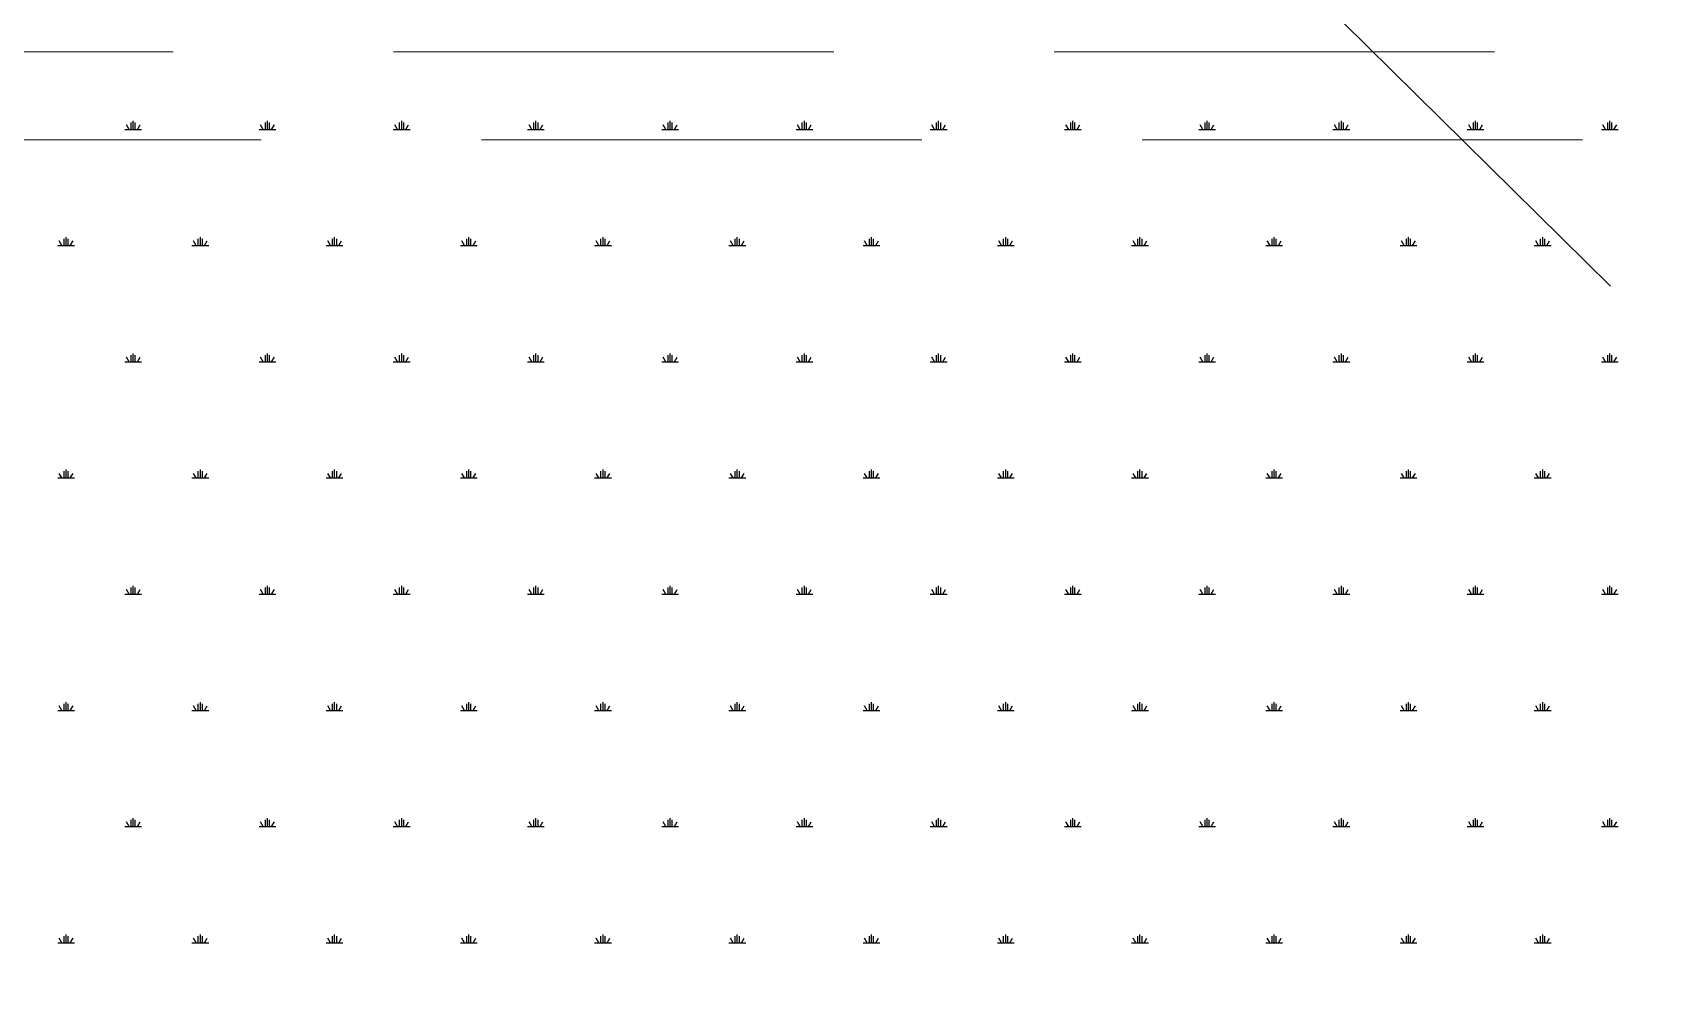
# Model space of a CAD drawing. Header units: millimetres. Extents: x 2999.9 to 3041.9, y 869.6 to 906.3.
# Drawn here: x 3021.039 to 3021.963, y 898.853 to 899.399 of the extents above; entities that cross this region are included whole.
import ezdxf

# ---------------------------------------------------------------- set-up
doc = ezdxf.new("R2010")
doc.units = ezdxf.units.MM
doc.linetypes.add('HIDDEN', pattern=[0.375, 0.25, -0.125])

msp = doc.modelspace()

# ---------------------------------------------------------------- linework, layer by layer
at = {"color": 253, "linetype": 'HIDDEN', "lineweight": 0}
for p, q in [((3023.26921, 897.93752), (3019.26921, 901.88817)), ((3020.11921, 899.38817), (3022.41921, 899.38817)), ((3020.16921, 899.33817), (3022.36921, 899.33817))]:
    msp.add_line(p, q, dxfattribs=at)
at = {"color": 76, "linetype": 'Continuous'}
for p, q in [((3021.09532, 899.34418), (3021.09532, 899.34799)), ((3021.09651, 899.34418), (3021.09651, 899.34894)), ((3021.0977, 899.34418), (3021.0977, 899.34799)), ((3021.17152, 899.34418), (3021.17152, 899.34799)), ((3021.17271, 899.34418), (3021.17271, 899.34894)), ((3021.1739, 899.34418), (3021.1739, 899.34799)), ((3021.24772, 899.34418), (3021.24772, 899.34799)), ((3021.24891, 899.34418), (3021.24891, 899.34894)), ((3021.2501, 899.34418), (3021.2501, 899.34799)), ((3021.32392, 899.34418), (3021.32392, 899.34799)), ((3021.32511, 899.34418), (3021.32511, 899.34894)), ((3021.3263, 899.34418), (3021.3263, 899.34799)), ((3021.40012, 899.34418), (3021.40012, 899.34799)), ((3021.40131, 899.34418), (3021.40131, 899.34894)), ((3021.4025, 899.34418), (3021.4025, 899.34799)), ((3021.47632, 899.34418), (3021.47632, 899.34799)), ((3021.47751, 899.34418), (3021.47751, 899.34894)), ((3021.4787, 899.34418), (3021.4787, 899.34799)), ((3021.55252, 899.34418), (3021.55252, 899.34799)), ((3021.55371, 899.34418), (3021.55371, 899.34894)), ((3021.5549, 899.34418), (3021.5549, 899.34799)), ((3021.62872, 899.34418), (3021.62872, 899.34799)), ((3021.62991, 899.34418), (3021.62991, 899.34894)), ((3021.6311, 899.34418), (3021.6311, 899.34799)), ((3021.70492, 899.34418), (3021.70492, 899.34799)), ((3021.70611, 899.34418), (3021.70611, 899.34894)), ((3021.7073, 899.34418), (3021.7073, 899.34799)), ((3021.78112, 899.34418), (3021.78112, 899.34799)), ((3021.78231, 899.34418), (3021.78231, 899.34894)), ((3021.7835, 899.34418), (3021.7835, 899.34799)), ((3021.85732, 899.34418), (3021.85732, 899.34799)), ((3021.85851, 899.34418), (3021.85851, 899.34894)), ((3021.8597, 899.34418), (3021.8597, 899.34799)), ((3021.93352, 899.34418), (3021.93352, 899.34799)), ((3021.93471, 899.34418), (3021.93471, 899.34894)), ((3021.9359, 899.34418), (3021.9359, 899.34799)), ((3021.09175, 899.34418), (3021.10127, 899.34418)), ((3021.09413, 899.34418), (3021.0926, 899.34682)), ((3021.09889, 899.34418), (3021.10042, 899.34682)), ((3021.16795, 899.34418), (3021.17747, 899.34418)), ((3021.17033, 899.34418), (3021.1688, 899.34682)), ((3021.17509, 899.34418), (3021.17662, 899.34682)), ((3021.24415, 899.34418), (3021.25367, 899.34418)), ((3021.24653, 899.34418), (3021.245, 899.34682)), ((3021.25129, 899.34418), (3021.25282, 899.34682)), ((3021.32035, 899.34418), (3021.32987, 899.34418)), ((3021.32273, 899.34418), (3021.3212, 899.34682)), ((3021.32749, 899.34418), (3021.32902, 899.34682)), ((3021.39655, 899.34418), (3021.40607, 899.34418)), ((3021.39893, 899.34418), (3021.3974, 899.34682)), ((3021.40369, 899.34418), (3021.40522, 899.34682)), ((3021.47275, 899.34418), (3021.48227, 899.34418)), ((3021.47513, 899.34418), (3021.4736, 899.34682)), ((3021.47989, 899.34418), (3021.48142, 899.34682)), ((3021.54895, 899.34418), (3021.55847, 899.34418)), ((3021.55133, 899.34418), (3021.5498, 899.34682)), ((3021.55609, 899.34418), (3021.55762, 899.34682)), ((3021.62515, 899.34418), (3021.63467, 899.34418)), ((3021.62753, 899.34418), (3021.626, 899.34682)), ((3021.63229, 899.34418), (3021.63382, 899.34682)), ((3021.70135, 899.34418), (3021.71087, 899.34418)), ((3021.70373, 899.34418), (3021.7022, 899.34682)), ((3021.70849, 899.34418), (3021.71002, 899.34682)), ((3021.77755, 899.34418), (3021.78707, 899.34418)), ((3021.77993, 899.34418), (3021.7784, 899.34682)), ((3021.78469, 899.34418), (3021.78622, 899.34682)), ((3021.85375, 899.34418), (3021.86327, 899.34418)), ((3021.85613, 899.34418), (3021.8546, 899.34682)), ((3021.86089, 899.34418), (3021.86242, 899.34682)), ((3021.92995, 899.34418), (3021.93947, 899.34418)), ((3021.93233, 899.34418), (3021.9308, 899.34682)), ((3021.93709, 899.34418), (3021.93862, 899.34682)), ((3021.05841, 899.27818), (3021.05841, 899.28295)), ((3021.13461, 899.27818), (3021.13461, 899.28295)), ((3021.21081, 899.27818), (3021.21081, 899.28295)), ((3021.28701, 899.27818), (3021.28701, 899.28295)), ((3021.36321, 899.27818), (3021.36321, 899.28295)), ((3021.43941, 899.27818), (3021.43941, 899.28295)), ((3021.51561, 899.27818), (3021.51561, 899.28295)), ((3021.59181, 899.27818), (3021.59181, 899.28295)), ((3021.66801, 899.27818), (3021.66801, 899.28295)), ((3021.74421, 899.27818), (3021.74421, 899.28295)), ((3021.82041, 899.27818), (3021.82041, 899.28295)), ((3021.89661, 899.27818), (3021.89661, 899.28295)), ((3021.05365, 899.27818), (3021.06317, 899.27818)), ((3021.05603, 899.27818), (3021.0545, 899.28082)), ((3021.05722, 899.27818), (3021.05722, 899.28199)), ((3021.0596, 899.27818), (3021.0596, 899.28199)), ((3021.06079, 899.27819), (3021.06232, 899.28083)), ((3021.12985, 899.27818), (3021.13937, 899.27818)), ((3021.13223, 899.27818), (3021.1307, 899.28082)), ((3021.13342, 899.27818), (3021.13342, 899.28199)), ((3021.1358, 899.27818), (3021.1358, 899.28199)), ((3021.13699, 899.27819), (3021.13852, 899.28083)), ((3021.20605, 899.27818), (3021.21557, 899.27818)), ((3021.20843, 899.27818), (3021.2069, 899.28082)), ((3021.20962, 899.27818), (3021.20962, 899.28199)), ((3021.212, 899.27818), (3021.212, 899.28199)), ((3021.21319, 899.27819), (3021.21472, 899.28083)), ((3021.28225, 899.27818), (3021.29177, 899.27818)), ((3021.28463, 899.27818), (3021.2831, 899.28082)), ((3021.28582, 899.27818), (3021.28582, 899.28199)), ((3021.2882, 899.27818), (3021.2882, 899.28199)), ((3021.28939, 899.27819), (3021.29092, 899.28083)), ((3021.35845, 899.27818), (3021.36797, 899.27818)), ((3021.36083, 899.27818), (3021.3593, 899.28082)), ((3021.36202, 899.27818), (3021.36202, 899.28199)), ((3021.3644, 899.27818), (3021.3644, 899.28199)), ((3021.36559, 899.27819), (3021.36712, 899.28083)), ((3021.43465, 899.27818), (3021.44417, 899.27818)), ((3021.43703, 899.27818), (3021.4355, 899.28082)), ((3021.43822, 899.27818), (3021.43822, 899.28199)), ((3021.4406, 899.27818), (3021.4406, 899.28199)), ((3021.44179, 899.27819), (3021.44332, 899.28083)), ((3021.51085, 899.27818), (3021.52037, 899.27818)), ((3021.51323, 899.27818), (3021.5117, 899.28082)), ((3021.51442, 899.27818), (3021.51442, 899.28199)), ((3021.5168, 899.27818), (3021.5168, 899.28199)), ((3021.51799, 899.27819), (3021.51952, 899.28083)), ((3021.58705, 899.27818), (3021.59657, 899.27818)), ((3021.58943, 899.27818), (3021.5879, 899.28082)), ((3021.59062, 899.27818), (3021.59062, 899.28199)), ((3021.593, 899.27818), (3021.593, 899.28199)), ((3021.59419, 899.27819), (3021.59572, 899.28083)), ((3021.66325, 899.27818), (3021.67277, 899.27818)), ((3021.66563, 899.27818), (3021.6641, 899.28082)), ((3021.66682, 899.27818), (3021.66682, 899.28199)), ((3021.6692, 899.27818), (3021.6692, 899.28199)), ((3021.67039, 899.27819), (3021.67192, 899.28083)), ((3021.73945, 899.27818), (3021.74897, 899.27818)), ((3021.74183, 899.27818), (3021.7403, 899.28082)), ((3021.74302, 899.27818), (3021.74302, 899.28199)), ((3021.7454, 899.27818), (3021.7454, 899.28199)), ((3021.74659, 899.27819), (3021.74812, 899.28083)), ((3021.81565, 899.27818), (3021.82517, 899.27818)), ((3021.81803, 899.27818), (3021.8165, 899.28082)), ((3021.81922, 899.27818), (3021.81922, 899.28199)), ((3021.8216, 899.27818), (3021.8216, 899.28199)), ((3021.82279, 899.27819), (3021.82432, 899.28083)), ((3021.89185, 899.27818), (3021.90137, 899.27818)), ((3021.89423, 899.27818), (3021.8927, 899.28082)), ((3021.89542, 899.27818), (3021.89542, 899.28199)), ((3021.8978, 899.27818), (3021.8978, 899.28199)), ((3021.89899, 899.27819), (3021.90052, 899.28083)), ((3021.09175, 899.21219), (3021.10127, 899.21219)), ((3021.09413, 899.21219), (3021.0926, 899.21483)), ((3021.09532, 899.21219), (3021.09532, 899.216)), ((3021.09651, 899.21219), (3021.09651, 899.21696)), ((3021.0977, 899.21219), (3021.0977, 899.216)), ((3021.09889, 899.2122), (3021.10042, 899.21483)), ((3021.16795, 899.21219), (3021.17747, 899.21219)), ((3021.17033, 899.21219), (3021.1688, 899.21483)), ((3021.17152, 899.21219), (3021.17152, 899.216)), ((3021.17271, 899.21219), (3021.17271, 899.21696)), ((3021.1739, 899.21219), (3021.1739, 899.216)), ((3021.17509, 899.2122), (3021.17662, 899.21483)), ((3021.24415, 899.21219), (3021.25367, 899.21219)), ((3021.24653, 899.21219), (3021.245, 899.21483)), ((3021.24772, 899.21219), (3021.24772, 899.216)), ((3021.24891, 899.21219), (3021.24891, 899.21696)), ((3021.2501, 899.21219), (3021.2501, 899.216)), ((3021.25129, 899.2122), (3021.25282, 899.21483)), ((3021.32035, 899.21219), (3021.32987, 899.21219)), ((3021.32273, 899.21219), (3021.3212, 899.21483)), ((3021.32392, 899.21219), (3021.32392, 899.216)), ((3021.32511, 899.21219), (3021.32511, 899.21696)), ((3021.3263, 899.21219), (3021.3263, 899.216)), ((3021.32749, 899.2122), (3021.32902, 899.21483)), ((3021.39655, 899.21219), (3021.40607, 899.21219)), ((3021.39893, 899.21219), (3021.3974, 899.21483)), ((3021.40012, 899.21219), (3021.40012, 899.216)), ((3021.40131, 899.21219), (3021.40131, 899.21696)), ((3021.4025, 899.21219), (3021.4025, 899.216)), ((3021.40369, 899.2122), (3021.40522, 899.21483)), ((3021.47275, 899.21219), (3021.48227, 899.21219)), ((3021.47513, 899.21219), (3021.4736, 899.21483)), ((3021.47632, 899.21219), (3021.47632, 899.216)), ((3021.47751, 899.21219), (3021.47751, 899.21696)), ((3021.4787, 899.21219), (3021.4787, 899.216)), ((3021.47989, 899.2122), (3021.48142, 899.21483)), ((3021.54895, 899.21219), (3021.55847, 899.21219)), ((3021.55133, 899.21219), (3021.5498, 899.21483)), ((3021.55252, 899.21219), (3021.55252, 899.216)), ((3021.55371, 899.21219), (3021.55371, 899.21696)), ((3021.5549, 899.21219), (3021.5549, 899.216)), ((3021.55609, 899.2122), (3021.55762, 899.21483)), ((3021.62515, 899.21219), (3021.63467, 899.21219)), ((3021.62753, 899.21219), (3021.626, 899.21483)), ((3021.62872, 899.21219), (3021.62872, 899.216)), ((3021.62991, 899.21219), (3021.62991, 899.21696)), ((3021.6311, 899.21219), (3021.6311, 899.216)), ((3021.63229, 899.2122), (3021.63382, 899.21483)), ((3021.70135, 899.21219), (3021.71087, 899.21219)), ((3021.70373, 899.21219), (3021.7022, 899.21483)), ((3021.70492, 899.21219), (3021.70492, 899.216)), ((3021.70611, 899.21219), (3021.70611, 899.21696)), ((3021.7073, 899.21219), (3021.7073, 899.216)), ((3021.70849, 899.2122), (3021.71002, 899.21483)), ((3021.77755, 899.21219), (3021.78707, 899.21219)), ((3021.77993, 899.21219), (3021.7784, 899.21483)), ((3021.78112, 899.21219), (3021.78112, 899.216)), ((3021.78231, 899.21219), (3021.78231, 899.21696)), ((3021.7835, 899.21219), (3021.7835, 899.216)), ((3021.78469, 899.2122), (3021.78622, 899.21483)), ((3021.85375, 899.21219), (3021.86327, 899.21219)), ((3021.85613, 899.21219), (3021.8546, 899.21483)), ((3021.85732, 899.21219), (3021.85732, 899.216)), ((3021.85851, 899.21219), (3021.85851, 899.21696)), ((3021.8597, 899.21219), (3021.8597, 899.216)), ((3021.86089, 899.2122), (3021.86242, 899.21483)), ((3021.92995, 899.21219), (3021.93947, 899.21219)), ((3021.93233, 899.21219), (3021.9308, 899.21483)), ((3021.93352, 899.21219), (3021.93352, 899.216)), ((3021.93471, 899.21219), (3021.93471, 899.21696)), ((3021.9359, 899.21219), (3021.9359, 899.216)), ((3021.93709, 899.2122), (3021.93862, 899.21483)), ((3021.05365, 899.1462), (3021.06317, 899.1462)), ((3021.05603, 899.1462), (3021.0545, 899.14884)), ((3021.05722, 899.1462), (3021.05722, 899.15001)), ((3021.05841, 899.1462), (3021.05841, 899.15097)), ((3021.0596, 899.1462), (3021.0596, 899.15001)), ((3021.06079, 899.1462), (3021.06232, 899.14884)), ((3021.12985, 899.1462), (3021.13937, 899.1462)), ((3021.13223, 899.1462), (3021.1307, 899.14884)), ((3021.13342, 899.1462), (3021.13342, 899.15001)), ((3021.13461, 899.1462), (3021.13461, 899.15097)), ((3021.1358, 899.1462), (3021.1358, 899.15001)), ((3021.13699, 899.1462), (3021.13852, 899.14884)), ((3021.20605, 899.1462), (3021.21557, 899.1462)), ((3021.20843, 899.1462), (3021.2069, 899.14884)), ((3021.20962, 899.1462), (3021.20962, 899.15001)), ((3021.21081, 899.1462), (3021.21081, 899.15097)), ((3021.212, 899.1462), (3021.212, 899.15001)), ((3021.21319, 899.1462), (3021.21472, 899.14884)), ((3021.28225, 899.1462), (3021.29177, 899.1462)), ((3021.28463, 899.1462), (3021.2831, 899.14884)), ((3021.28582, 899.1462), (3021.28582, 899.15001)), ((3021.28701, 899.1462), (3021.28701, 899.15097)), ((3021.2882, 899.1462), (3021.2882, 899.15001)), ((3021.28939, 899.1462), (3021.29092, 899.14884)), ((3021.35845, 899.1462), (3021.36797, 899.1462)), ((3021.36083, 899.1462), (3021.3593, 899.14884)), ((3021.36202, 899.1462), (3021.36202, 899.15001)), ((3021.36321, 899.1462), (3021.36321, 899.15097)), ((3021.3644, 899.1462), (3021.3644, 899.15001)), ((3021.36559, 899.1462), (3021.36712, 899.14884)), ((3021.43465, 899.1462), (3021.44417, 899.1462)), ((3021.43703, 899.1462), (3021.4355, 899.14884)), ((3021.43822, 899.1462), (3021.43822, 899.15001)), ((3021.43941, 899.1462), (3021.43941, 899.15097)), ((3021.4406, 899.1462), (3021.4406, 899.15001)), ((3021.44179, 899.1462), (3021.44332, 899.14884)), ((3021.51085, 899.1462), (3021.52037, 899.1462)), ((3021.51323, 899.1462), (3021.5117, 899.14884)), ((3021.51442, 899.1462), (3021.51442, 899.15001)), ((3021.51561, 899.1462), (3021.51561, 899.15097)), ((3021.5168, 899.1462), (3021.5168, 899.15001)), ((3021.51799, 899.1462), (3021.51952, 899.14884)), ((3021.58705, 899.1462), (3021.59657, 899.1462)), ((3021.58943, 899.1462), (3021.5879, 899.14884)), ((3021.59062, 899.1462), (3021.59062, 899.15001)), ((3021.59181, 899.1462), (3021.59181, 899.15097)), ((3021.593, 899.1462), (3021.593, 899.15001)), ((3021.59419, 899.1462), (3021.59572, 899.14884)), ((3021.66325, 899.1462), (3021.67277, 899.1462)), ((3021.66563, 899.1462), (3021.6641, 899.14884)), ((3021.66682, 899.1462), (3021.66682, 899.15001)), ((3021.66801, 899.1462), (3021.66801, 899.15097)), ((3021.6692, 899.1462), (3021.6692, 899.15001)), ((3021.67039, 899.1462), (3021.67192, 899.14884)), ((3021.73945, 899.1462), (3021.74897, 899.1462)), ((3021.74183, 899.1462), (3021.7403, 899.14884)), ((3021.74302, 899.1462), (3021.74302, 899.15001)), ((3021.74421, 899.1462), (3021.74421, 899.15097)), ((3021.7454, 899.1462), (3021.7454, 899.15001)), ((3021.74659, 899.1462), (3021.74812, 899.14884)), ((3021.81565, 899.1462), (3021.82517, 899.1462)), ((3021.81803, 899.1462), (3021.8165, 899.14884)), ((3021.81922, 899.1462), (3021.81922, 899.15001)), ((3021.82041, 899.1462), (3021.82041, 899.15097)), ((3021.8216, 899.1462), (3021.8216, 899.15001)), ((3021.82279, 899.1462), (3021.82432, 899.14884)), ((3021.89185, 899.1462), (3021.90137, 899.1462)), ((3021.89423, 899.1462), (3021.8927, 899.14884)), ((3021.89542, 899.1462), (3021.89542, 899.15001)), ((3021.89661, 899.1462), (3021.89661, 899.15097)), ((3021.8978, 899.1462), (3021.8978, 899.15001)), ((3021.89899, 899.1462), (3021.90052, 899.14884)), ((3021.09175, 899.08021), (3021.10127, 899.08021)), ((3021.09413, 899.08021), (3021.0926, 899.08285)), ((3021.09532, 899.08021), (3021.09532, 899.08402)), ((3021.09651, 899.08021), (3021.09651, 899.08497)), ((3021.0977, 899.08021), (3021.0977, 899.08402)), ((3021.09889, 899.08021), (3021.10042, 899.08285)), ((3021.16795, 899.08021), (3021.17747, 899.08021)), ((3021.17033, 899.08021), (3021.1688, 899.08285)), ((3021.17152, 899.08021), (3021.17152, 899.08402)), ((3021.17271, 899.08021), (3021.17271, 899.08497)), ((3021.1739, 899.08021), (3021.1739, 899.08402)), ((3021.17509, 899.08021), (3021.17662, 899.08285)), ((3021.24415, 899.08021), (3021.25367, 899.08021)), ((3021.24653, 899.08021), (3021.245, 899.08285)), ((3021.24772, 899.08021), (3021.24772, 899.08402)), ((3021.24891, 899.08021), (3021.24891, 899.08497)), ((3021.2501, 899.08021), (3021.2501, 899.08402)), ((3021.25129, 899.08021), (3021.25282, 899.08285)), ((3021.32035, 899.08021), (3021.32987, 899.08021)), ((3021.32273, 899.08021), (3021.3212, 899.08285)), ((3021.32392, 899.08021), (3021.32392, 899.08402)), ((3021.32511, 899.08021), (3021.32511, 899.08497)), ((3021.3263, 899.08021), (3021.3263, 899.08402)), ((3021.32749, 899.08021), (3021.32902, 899.08285)), ((3021.39655, 899.08021), (3021.40607, 899.08021)), ((3021.39893, 899.08021), (3021.3974, 899.08285)), ((3021.40012, 899.08021), (3021.40012, 899.08402)), ((3021.40131, 899.08021), (3021.40131, 899.08497)), ((3021.4025, 899.08021), (3021.4025, 899.08402)), ((3021.40369, 899.08021), (3021.40522, 899.08285)), ((3021.47275, 899.08021), (3021.48227, 899.08021)), ((3021.47513, 899.08021), (3021.4736, 899.08285)), ((3021.47632, 899.08021), (3021.47632, 899.08402)), ((3021.47751, 899.08021), (3021.47751, 899.08497)), ((3021.4787, 899.08021), (3021.4787, 899.08402)), ((3021.47989, 899.08021), (3021.48142, 899.08285)), ((3021.54895, 899.08021), (3021.55847, 899.08021)), ((3021.55133, 899.08021), (3021.5498, 899.08285)), ((3021.55252, 899.08021), (3021.55252, 899.08402)), ((3021.55371, 899.08021), (3021.55371, 899.08497)), ((3021.5549, 899.08021), (3021.5549, 899.08402)), ((3021.55609, 899.08021), (3021.55762, 899.08285)), ((3021.62515, 899.08021), (3021.63467, 899.08021)), ((3021.62753, 899.08021), (3021.626, 899.08285)), ((3021.62872, 899.08021), (3021.62872, 899.08402)), ((3021.62991, 899.08021), (3021.62991, 899.08497)), ((3021.6311, 899.08021), (3021.6311, 899.08402)), ((3021.63229, 899.08021), (3021.63382, 899.08285)), ((3021.70135, 899.08021), (3021.71087, 899.08021)), ((3021.70373, 899.08021), (3021.7022, 899.08285)), ((3021.70492, 899.08021), (3021.70492, 899.08402)), ((3021.70611, 899.08021), (3021.70611, 899.08497)), ((3021.7073, 899.08021), (3021.7073, 899.08402)), ((3021.70849, 899.08021), (3021.71002, 899.08285)), ((3021.77755, 899.08021), (3021.78707, 899.08021)), ((3021.77993, 899.08021), (3021.7784, 899.08285)), ((3021.78112, 899.08021), (3021.78112, 899.08402)), ((3021.78231, 899.08021), (3021.78231, 899.08497)), ((3021.7835, 899.08021), (3021.7835, 899.08402)), ((3021.78469, 899.08021), (3021.78622, 899.08285)), ((3021.85375, 899.08021), (3021.86327, 899.08021)), ((3021.85613, 899.08021), (3021.8546, 899.08285)), ((3021.85732, 899.08021), (3021.85732, 899.08402)), ((3021.85851, 899.08021), (3021.85851, 899.08497)), ((3021.8597, 899.08021), (3021.8597, 899.08402)), ((3021.86089, 899.08021), (3021.86242, 899.08285)), ((3021.92995, 899.08021), (3021.93947, 899.08021)), ((3021.93233, 899.08021), (3021.9308, 899.08285)), ((3021.93352, 899.08021), (3021.93352, 899.08402)), ((3021.93471, 899.08021), (3021.93471, 899.08497)), ((3021.9359, 899.08021), (3021.9359, 899.08402)), ((3021.93709, 899.08021), (3021.93862, 899.08285)), ((3021.05603, 899.01422), (3021.0545, 899.01686)), ((3021.05722, 899.01422), (3021.05722, 899.01803)), ((3021.05841, 899.01422), (3021.05841, 899.01898)), ((3021.0596, 899.01422), (3021.0596, 899.01803)), ((3021.06079, 899.01422), (3021.06232, 899.01686)), ((3021.13223, 899.01422), (3021.1307, 899.01686)), ((3021.13342, 899.01422), (3021.13342, 899.01803)), ((3021.13461, 899.01422), (3021.13461, 899.01898)), ((3021.1358, 899.01422), (3021.1358, 899.01803)), ((3021.13699, 899.01422), (3021.13852, 899.01686)), ((3021.20843, 899.01422), (3021.2069, 899.01686)), ((3021.20962, 899.01422), (3021.20962, 899.01803)), ((3021.21081, 899.01422), (3021.21081, 899.01898)), ((3021.212, 899.01422), (3021.212, 899.01803)), ((3021.21319, 899.01422), (3021.21472, 899.01686)), ((3021.28463, 899.01422), (3021.2831, 899.01686)), ((3021.28582, 899.01422), (3021.28582, 899.01803)), ((3021.28701, 899.01422), (3021.28701, 899.01898)), ((3021.2882, 899.01422), (3021.2882, 899.01803)), ((3021.28939, 899.01422), (3021.29092, 899.01686)), ((3021.36083, 899.01422), (3021.3593, 899.01686)), ((3021.36202, 899.01422), (3021.36202, 899.01803)), ((3021.36321, 899.01422), (3021.36321, 899.01898)), ((3021.3644, 899.01422), (3021.3644, 899.01803)), ((3021.36559, 899.01422), (3021.36712, 899.01686)), ((3021.43703, 899.01422), (3021.4355, 899.01686)), ((3021.43822, 899.01422), (3021.43822, 899.01803)), ((3021.43941, 899.01422), (3021.43941, 899.01898)), ((3021.4406, 899.01422), (3021.4406, 899.01803)), ((3021.44179, 899.01422), (3021.44332, 899.01686)), ((3021.51323, 899.01422), (3021.5117, 899.01686)), ((3021.51442, 899.01422), (3021.51442, 899.01803)), ((3021.51561, 899.01422), (3021.51561, 899.01898)), ((3021.5168, 899.01422), (3021.5168, 899.01803)), ((3021.51799, 899.01422), (3021.51952, 899.01686)), ((3021.58943, 899.01422), (3021.5879, 899.01686)), ((3021.59062, 899.01422), (3021.59062, 899.01803)), ((3021.59181, 899.01422), (3021.59181, 899.01898)), ((3021.593, 899.01422), (3021.593, 899.01803)), ((3021.59419, 899.01422), (3021.59572, 899.01686)), ((3021.66563, 899.01422), (3021.6641, 899.01686)), ((3021.66682, 899.01422), (3021.66682, 899.01803)), ((3021.66801, 899.01422), (3021.66801, 899.01898)), ((3021.6692, 899.01422), (3021.6692, 899.01803)), ((3021.67039, 899.01422), (3021.67192, 899.01686)), ((3021.74183, 899.01422), (3021.7403, 899.01686)), ((3021.74302, 899.01422), (3021.74302, 899.01803)), ((3021.74421, 899.01422), (3021.74421, 899.01898)), ((3021.7454, 899.01422), (3021.7454, 899.01803)), ((3021.74659, 899.01422), (3021.74812, 899.01686)), ((3021.81803, 899.01422), (3021.8165, 899.01686)), ((3021.81922, 899.01422), (3021.81922, 899.01803)), ((3021.82041, 899.01422), (3021.82041, 899.01898)), ((3021.8216, 899.01422), (3021.8216, 899.01803)), ((3021.82279, 899.01422), (3021.82432, 899.01686)), ((3021.89423, 899.01422), (3021.8927, 899.01686)), ((3021.89542, 899.01422), (3021.89542, 899.01803)), ((3021.89661, 899.01422), (3021.89661, 899.01898)), ((3021.8978, 899.01422), (3021.8978, 899.01803)), ((3021.89899, 899.01422), (3021.90052, 899.01686)), ((3021.05365, 899.01422), (3021.06317, 899.01422)), ((3021.12985, 899.01422), (3021.13937, 899.01422)), ((3021.20605, 899.01422), (3021.21557, 899.01422)), ((3021.28225, 899.01422), (3021.29177, 899.01422)), ((3021.35845, 899.01422), (3021.36797, 899.01422)), ((3021.43465, 899.01422), (3021.44417, 899.01422)), ((3021.51085, 899.01422), (3021.52037, 899.01422)), ((3021.58705, 899.01422), (3021.59657, 899.01422)), ((3021.66325, 899.01422), (3021.67277, 899.01422)), ((3021.73945, 899.01422), (3021.74897, 899.01422)), ((3021.81565, 899.01422), (3021.82517, 899.01422)), ((3021.89185, 899.01422), (3021.90137, 899.01422)), ((3021.09413, 898.94823), (3021.0926, 898.95087)), ((3021.09532, 898.94823), (3021.09532, 898.95204)), ((3021.09651, 898.94823), (3021.09651, 898.95299)), ((3021.0977, 898.94823), (3021.0977, 898.95204)), ((3021.09889, 898.94823), (3021.10042, 898.95087)), ((3021.17033, 898.94823), (3021.1688, 898.95087)), ((3021.17152, 898.94823), (3021.17152, 898.95204)), ((3021.17271, 898.94823), (3021.17271, 898.95299)), ((3021.1739, 898.94823), (3021.1739, 898.95204)), ((3021.17509, 898.94823), (3021.17662, 898.95087)), ((3021.24653, 898.94823), (3021.245, 898.95087)), ((3021.24772, 898.94823), (3021.24772, 898.95204)), ((3021.24891, 898.94823), (3021.24891, 898.95299)), ((3021.2501, 898.94823), (3021.2501, 898.95204)), ((3021.25129, 898.94823), (3021.25282, 898.95087)), ((3021.32273, 898.94823), (3021.3212, 898.95087)), ((3021.32392, 898.94823), (3021.32392, 898.95204)), ((3021.32511, 898.94823), (3021.32511, 898.95299)), ((3021.3263, 898.94823), (3021.3263, 898.95204)), ((3021.32749, 898.94823), (3021.32902, 898.95087)), ((3021.39893, 898.94823), (3021.3974, 898.95087)), ((3021.40012, 898.94823), (3021.40012, 898.95204)), ((3021.40131, 898.94823), (3021.40131, 898.95299)), ((3021.4025, 898.94823), (3021.4025, 898.95204)), ((3021.40369, 898.94823), (3021.40522, 898.95087)), ((3021.47513, 898.94823), (3021.4736, 898.95087)), ((3021.47632, 898.94823), (3021.47632, 898.95204)), ((3021.47751, 898.94823), (3021.47751, 898.95299)), ((3021.4787, 898.94823), (3021.4787, 898.95204)), ((3021.47989, 898.94823), (3021.48142, 898.95087)), ((3021.55133, 898.94823), (3021.5498, 898.95087)), ((3021.55252, 898.94823), (3021.55252, 898.95204)), ((3021.55371, 898.94823), (3021.55371, 898.95299)), ((3021.5549, 898.94823), (3021.5549, 898.95204)), ((3021.55609, 898.94823), (3021.55762, 898.95087)), ((3021.62753, 898.94823), (3021.626, 898.95087)), ((3021.62872, 898.94823), (3021.62872, 898.95204)), ((3021.62991, 898.94823), (3021.62991, 898.95299)), ((3021.6311, 898.94823), (3021.6311, 898.95204)), ((3021.63229, 898.94823), (3021.63382, 898.95087)), ((3021.70373, 898.94823), (3021.7022, 898.95087)), ((3021.70492, 898.94823), (3021.70492, 898.95204)), ((3021.70611, 898.94823), (3021.70611, 898.95299)), ((3021.7073, 898.94823), (3021.7073, 898.95204)), ((3021.70849, 898.94823), (3021.71002, 898.95087)), ((3021.77993, 898.94823), (3021.7784, 898.95087)), ((3021.78112, 898.94823), (3021.78112, 898.95204)), ((3021.78231, 898.94823), (3021.78231, 898.95299)), ((3021.7835, 898.94823), (3021.7835, 898.95204)), ((3021.78469, 898.94823), (3021.78622, 898.95087)), ((3021.85613, 898.94823), (3021.8546, 898.95087)), ((3021.85732, 898.94823), (3021.85732, 898.95204)), ((3021.85851, 898.94823), (3021.85851, 898.95299)), ((3021.8597, 898.94823), (3021.8597, 898.95204)), ((3021.86089, 898.94823), (3021.86242, 898.95087)), ((3021.93233, 898.94823), (3021.9308, 898.95087)), ((3021.93352, 898.94823), (3021.93352, 898.95204)), ((3021.93471, 898.94823), (3021.93471, 898.95299)), ((3021.9359, 898.94823), (3021.9359, 898.95204)), ((3021.93709, 898.94823), (3021.93862, 898.95087)), ((3021.09175, 898.94823), (3021.10127, 898.94823)), ((3021.16795, 898.94823), (3021.17747, 898.94823)), ((3021.24415, 898.94823), (3021.25367, 898.94823)), ((3021.32035, 898.94823), (3021.32987, 898.94823)), ((3021.39655, 898.94823), (3021.40607, 898.94823)), ((3021.47275, 898.94823), (3021.48227, 898.94823)), ((3021.54895, 898.94823), (3021.55847, 898.94823)), ((3021.62515, 898.94823), (3021.63467, 898.94823)), ((3021.70135, 898.94823), (3021.71087, 898.94823)), ((3021.77755, 898.94823), (3021.78707, 898.94823)), ((3021.85375, 898.94823), (3021.86327, 898.94823)), ((3021.92995, 898.94823), (3021.93947, 898.94823)), ((3021.05722, 898.88224), (3021.05722, 898.88605)), ((3021.05841, 898.88224), (3021.05841, 898.887)), ((3021.0596, 898.88224), (3021.0596, 898.88605)), ((3021.13342, 898.88224), (3021.13342, 898.88605)), ((3021.13461, 898.88224), (3021.13461, 898.887)), ((3021.1358, 898.88224), (3021.1358, 898.88605)), ((3021.20962, 898.88224), (3021.20962, 898.88605)), ((3021.21081, 898.88224), (3021.21081, 898.887)), ((3021.212, 898.88224), (3021.212, 898.88605)), ((3021.28582, 898.88224), (3021.28582, 898.88605)), ((3021.28701, 898.88224), (3021.28701, 898.887)), ((3021.2882, 898.88224), (3021.2882, 898.88605)), ((3021.36202, 898.88224), (3021.36202, 898.88605)), ((3021.36321, 898.88224), (3021.36321, 898.887)), ((3021.3644, 898.88224), (3021.3644, 898.88605)), ((3021.43822, 898.88224), (3021.43822, 898.88605)), ((3021.43941, 898.88224), (3021.43941, 898.887)), ((3021.4406, 898.88224), (3021.4406, 898.88605)), ((3021.51442, 898.88224), (3021.51442, 898.88605)), ((3021.51561, 898.88224), (3021.51561, 898.887)), ((3021.5168, 898.88224), (3021.5168, 898.88605)), ((3021.59062, 898.88224), (3021.59062, 898.88605)), ((3021.59181, 898.88224), (3021.59181, 898.887)), ((3021.593, 898.88224), (3021.593, 898.88605)), ((3021.66682, 898.88224), (3021.66682, 898.88605)), ((3021.66801, 898.88224), (3021.66801, 898.887)), ((3021.6692, 898.88224), (3021.6692, 898.88605)), ((3021.74302, 898.88224), (3021.74302, 898.88605)), ((3021.74421, 898.88224), (3021.74421, 898.887)), ((3021.7454, 898.88224), (3021.7454, 898.88605)), ((3021.81922, 898.88224), (3021.81922, 898.88605)), ((3021.82041, 898.88224), (3021.82041, 898.887)), ((3021.8216, 898.88224), (3021.8216, 898.88605)), ((3021.89542, 898.88224), (3021.89542, 898.88605)), ((3021.89661, 898.88224), (3021.89661, 898.887)), ((3021.8978, 898.88224), (3021.8978, 898.88605)), ((3021.05365, 898.88224), (3021.06317, 898.88224)), ((3021.05603, 898.88224), (3021.0545, 898.88488)), ((3021.06079, 898.88224), (3021.06232, 898.88488)), ((3021.12985, 898.88224), (3021.13937, 898.88224)), ((3021.13223, 898.88224), (3021.1307, 898.88488)), ((3021.13699, 898.88224), (3021.13852, 898.88488)), ((3021.20605, 898.88224), (3021.21557, 898.88224)), ((3021.20843, 898.88224), (3021.2069, 898.88488)), ((3021.21319, 898.88224), (3021.21472, 898.88488)), ((3021.28225, 898.88224), (3021.29177, 898.88224)), ((3021.28463, 898.88224), (3021.2831, 898.88488)), ((3021.28939, 898.88224), (3021.29092, 898.88488)), ((3021.35845, 898.88224), (3021.36797, 898.88224)), ((3021.36083, 898.88224), (3021.3593, 898.88488)), ((3021.36559, 898.88224), (3021.36712, 898.88488)), ((3021.43465, 898.88224), (3021.44417, 898.88224)), ((3021.43703, 898.88224), (3021.4355, 898.88488)), ((3021.44179, 898.88224), (3021.44332, 898.88488)), ((3021.51085, 898.88224), (3021.52037, 898.88224)), ((3021.51323, 898.88224), (3021.5117, 898.88488)), ((3021.51799, 898.88224), (3021.51952, 898.88488)), ((3021.58705, 898.88224), (3021.59657, 898.88224)), ((3021.58943, 898.88224), (3021.5879, 898.88488)), ((3021.59419, 898.88224), (3021.59572, 898.88488)), ((3021.66325, 898.88224), (3021.67277, 898.88224)), ((3021.66563, 898.88224), (3021.6641, 898.88488)), ((3021.67039, 898.88224), (3021.67192, 898.88488)), ((3021.73945, 898.88224), (3021.74897, 898.88224)), ((3021.74183, 898.88224), (3021.7403, 898.88488)), ((3021.74659, 898.88224), (3021.74812, 898.88488)), ((3021.81565, 898.88224), (3021.82517, 898.88224)), ((3021.81803, 898.88224), (3021.8165, 898.88488)), ((3021.82279, 898.88224), (3021.82432, 898.88488)), ((3021.89185, 898.88224), (3021.90137, 898.88224)), ((3021.89423, 898.88224), (3021.8927, 898.88488)), ((3021.89899, 898.88224), (3021.90052, 898.88488))]:
    msp.add_line(p, q, dxfattribs=at)

doc.saveas('drawing.dxf')
